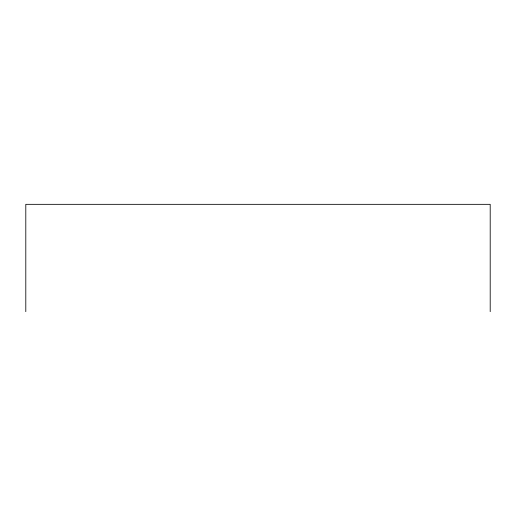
<?xml version="1.0" encoding="UTF-8"?>
<svg xmlns="http://www.w3.org/2000/svg" width="516" height="516" viewBox="0 0 516 516"><rect width="100%" height="100%" fill="white"/><g stroke="black" fill="none" stroke-linecap="round" stroke-linejoin="round"><path stroke-width="0.77" d="M490.2 311.664L490.2 204.336L25.8 204.336L25.8 311.664"/></g></svg>
